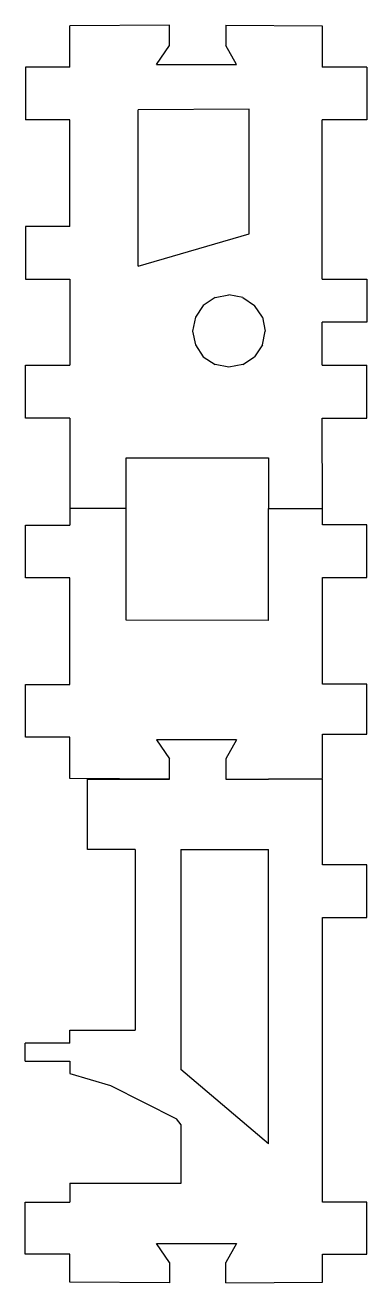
# Model space of a CAD drawing. Extents: x -145 to -68, y -110 to 173.
import ezdxf

# ---------------------------------------------------------------- set-up
doc = ezdxf.new("R2010")
doc.units = 0
doc.layers.get('0').update_dxf_attribs({"linetype": 'CONTINUOUS'})

msp = doc.modelspace()

# ---------------------------------------------------------------- linework, layer by layer
for p, q in [((-112.78, 172.52), (-135.14, 172.4)), ((-135.14, 163.07), (-135.14, 172.4)), ((-112.78, 167.98), (-112.78, 172.52)), ((-100.18, 172.52), (-100.18, 167.98)), ((-100.18, 172.52), (-78.5, 172.4)), ((-78.5, 172.4), (-78.5, 163.07)), ((-115.68, 163.71), (-112.78, 167.98)), ((-97.72, 163.71), (-100.18, 167.98)), ((-145.12, 163.07), (-145.12, 151.27)), ((-135.14, 163.07), (-145.12, 163.07)), ((-115.68, 163.71), (-97.72, 163.71)), ((-68.5, 163.07), (-78.5, 163.07)), ((-68.5, 163.07), (-68.5, 151.27)), ((-94.94, 153.62), (-119.86, 153.51)), ((-119.86, 118.36), (-119.86, 153.51)), ((-94.94, 125.65), (-94.94, 153.62)), ((-135.14, 151.27), (-145.12, 151.27)), ((-135.14, 127.32), (-135.14, 151.27)), ((-78.5, 115.47), (-78.5, 151.27)), ((-68.5, 151.27), (-78.5, 151.27)), ((-135.14, 127.32), (-145.12, 127.32)), ((-145.12, 127.32), (-145.12, 115.49)), ((-119.86, 118.36), (-94.94, 125.65)), ((-145.12, 115.49), (-135.14, 115.49)), ((-135.14, 115.49), (-135.14, 96.15)), ((-78.5, 115.47), (-68.5, 115.47)), ((-68.5, 115.47), (-68.5, 105.76)), ((-102.58, 111.31), (-105.22, 109.55)), ((-102.58, 111.31), (-99.46, 111.93)), ((-96.35, 111.31), (-99.46, 111.93)), ((-96.35, 111.31), (-93.71, 109.55)), ((-105.22, 109.55), (-106.98, 106.91)), ((-91.94, 106.91), (-93.71, 109.55)), ((-106.98, 106.91), (-107.6, 103.8)), ((-91.94, 106.91), (-91.33, 103.8)), ((-78.5, 96.11), (-78.5, 105.76)), ((-68.5, 105.76), (-78.5, 105.76)), ((-107.6, 103.8), (-106.98, 100.68)), ((-91.94, 100.68), (-91.33, 103.8)), ((-106.98, 100.68), (-105.22, 98.04)), ((-91.94, 100.68), (-93.71, 98.04)), ((-145.12, 96.15), (-135.14, 96.15)), ((-145.12, 84.23), (-145.12, 96.15)), ((-105.22, 98.04), (-102.58, 96.28)), ((-99.46, 95.66), (-102.58, 96.28)), ((-96.35, 96.28), (-99.46, 95.66)), ((-96.35, 96.28), (-93.71, 98.04)), ((-78.5, 96.11), (-68.5, 96.11)), ((-68.5, 84.24), (-68.5, 96.11)), ((-135.14, 84.23), (-145.12, 84.23)), ((-135.14, 84.23), (-135.14, 63.95)), ((-78.5, 84.24), (-68.5, 84.24)), ((-78.48, 63.97), (-78.5, 84.24)), ((-122.54, 75.32), (-90.58, 75.32)), ((-122.54, 68.01), (-122.54, 75.32)), ((-90.58, 75.32), (-90.58, 68.01)), ((-122.52, 63.95), (-122.54, 68.01)), ((-90.58, 68.01), (-90.59, 63.97)), ((-135.14, 63.95), (-135.14, 60.18)), ((-122.52, 63.95), (-135.14, 63.95)), ((-122.52, 38.85), (-122.52, 63.95)), ((-90.59, 63.97), (-78.48, 63.97)), ((-90.59, 38.74), (-90.59, 63.97)), ((-78.48, 60.26), (-78.48, 63.97)), ((-145.12, 48.34), (-145.12, 60.18)), ((-145.12, 60.18), (-135.14, 60.18)), ((-68.5, 60.26), (-78.48, 60.26)), ((-68.5, 48.41), (-68.5, 60.26)), ((-135.14, 48.34), (-145.12, 48.34)), ((-135.14, 24.4), (-135.14, 48.34)), ((-78.48, 48.41), (-68.5, 48.41)), ((-78.48, 24.47), (-78.48, 48.41)), ((-90.59, 38.74), (-122.52, 38.85)), ((-145.12, 12.59), (-145.12, 24.4)), ((-145.12, 24.4), (-135.14, 24.4)), ((-68.5, 24.47), (-78.48, 24.47)), ((-68.5, 13.22), (-68.5, 24.47)), ((-135.14, 12.59), (-145.12, 12.59)), ((-135.14, 3.26), (-135.14, 12.59)), ((-115.68, 11.95), (-112.78, 7.68)), ((-97.72, 11.95), (-115.68, 11.95)), ((-97.72, 11.95), (-100.18, 7.68)), ((-78.48, 13.22), (-68.5, 13.22)), ((-78.48, 3.26), (-78.48, 13.22)), ((-112.78, 3.14), (-112.78, 7.68)), ((-100.18, 7.68), (-100.18, 3.14)), ((-112.78, 3.14), (-135.14, 3.26)), ((-131.18, 3.14), (-112.78, 3.14)), ((-131.18, -12.69), (-131.18, 3.14)), ((-100.18, 3.14), (-78.48, 3.26)), ((-100.18, 3.14), (-90.59, 3.09)), ((-78.48, 3.09), (-90.59, 3.09)), ((-78.48, -16.12), (-78.48, 3.09)), ((-120.51, -12.69), (-131.18, -12.69)), ((-120.51, -12.69), (-120.51, -53.28)), ((-110.23, -12.69), (-90.59, -12.69)), ((-110.23, -12.69), (-110.23, -62.07)), ((-90.59, -78.78), (-90.59, -12.69)), ((-68.5, -16.12), (-78.48, -16.12)), ((-68.5, -27.98), (-68.5, -16.12)), ((-78.48, -27.98), (-68.5, -27.98)), ((-78.48, -91.9), (-78.48, -27.98)), ((-135.18, -53.28), (-120.51, -53.28)), ((-135.18, -56.18), (-135.18, -53.28)), ((-135.18, -56.18), (-145.2, -56.18)), ((-145.2, -60.2), (-145.2, -56.18)), ((-145.2, -60.2), (-135.18, -60.2)), ((-135.18, -60.2), (-135.18, -63.02)), ((-90.59, -78.78), (-110.23, -62.07)), ((-135.18, -63.02), (-126.06, -65.7)), ((-126.06, -65.7), (-111.26, -73.2)), ((-110.19, -74.54), (-111.26, -73.2)), ((-110.19, -87.63), (-110.19, -74.54)), ((-135.18, -87.63), (-110.19, -87.63)), ((-135.18, -87.63), (-135.18, -91.9)), ((-145.2, -103.62), (-145.2, -91.9)), ((-145.2, -91.9), (-135.18, -91.9)), ((-68.5, -91.9), (-78.48, -91.9)), ((-68.5, -103.62), (-68.5, -91.9)), ((-115.68, -101.22), (-97.72, -101.22)), ((-112.78, -105.49), (-115.68, -101.22)), ((-97.72, -101.22), (-100.18, -105.49)), ((-135.18, -103.62), (-145.2, -103.62)), ((-135.18, -109.91), (-135.18, -103.62)), ((-78.48, -103.62), (-68.5, -103.62)), ((-78.48, -109.91), (-78.48, -103.62)), ((-112.78, -105.49), (-112.78, -110.03)), ((-100.18, -110.03), (-100.18, -105.49)), ((-112.78, -110.03), (-135.18, -109.91)), ((-100.18, -110.03), (-78.48, -109.91))]:
    msp.add_line(p, q)

doc.saveas('drawing.dxf')
